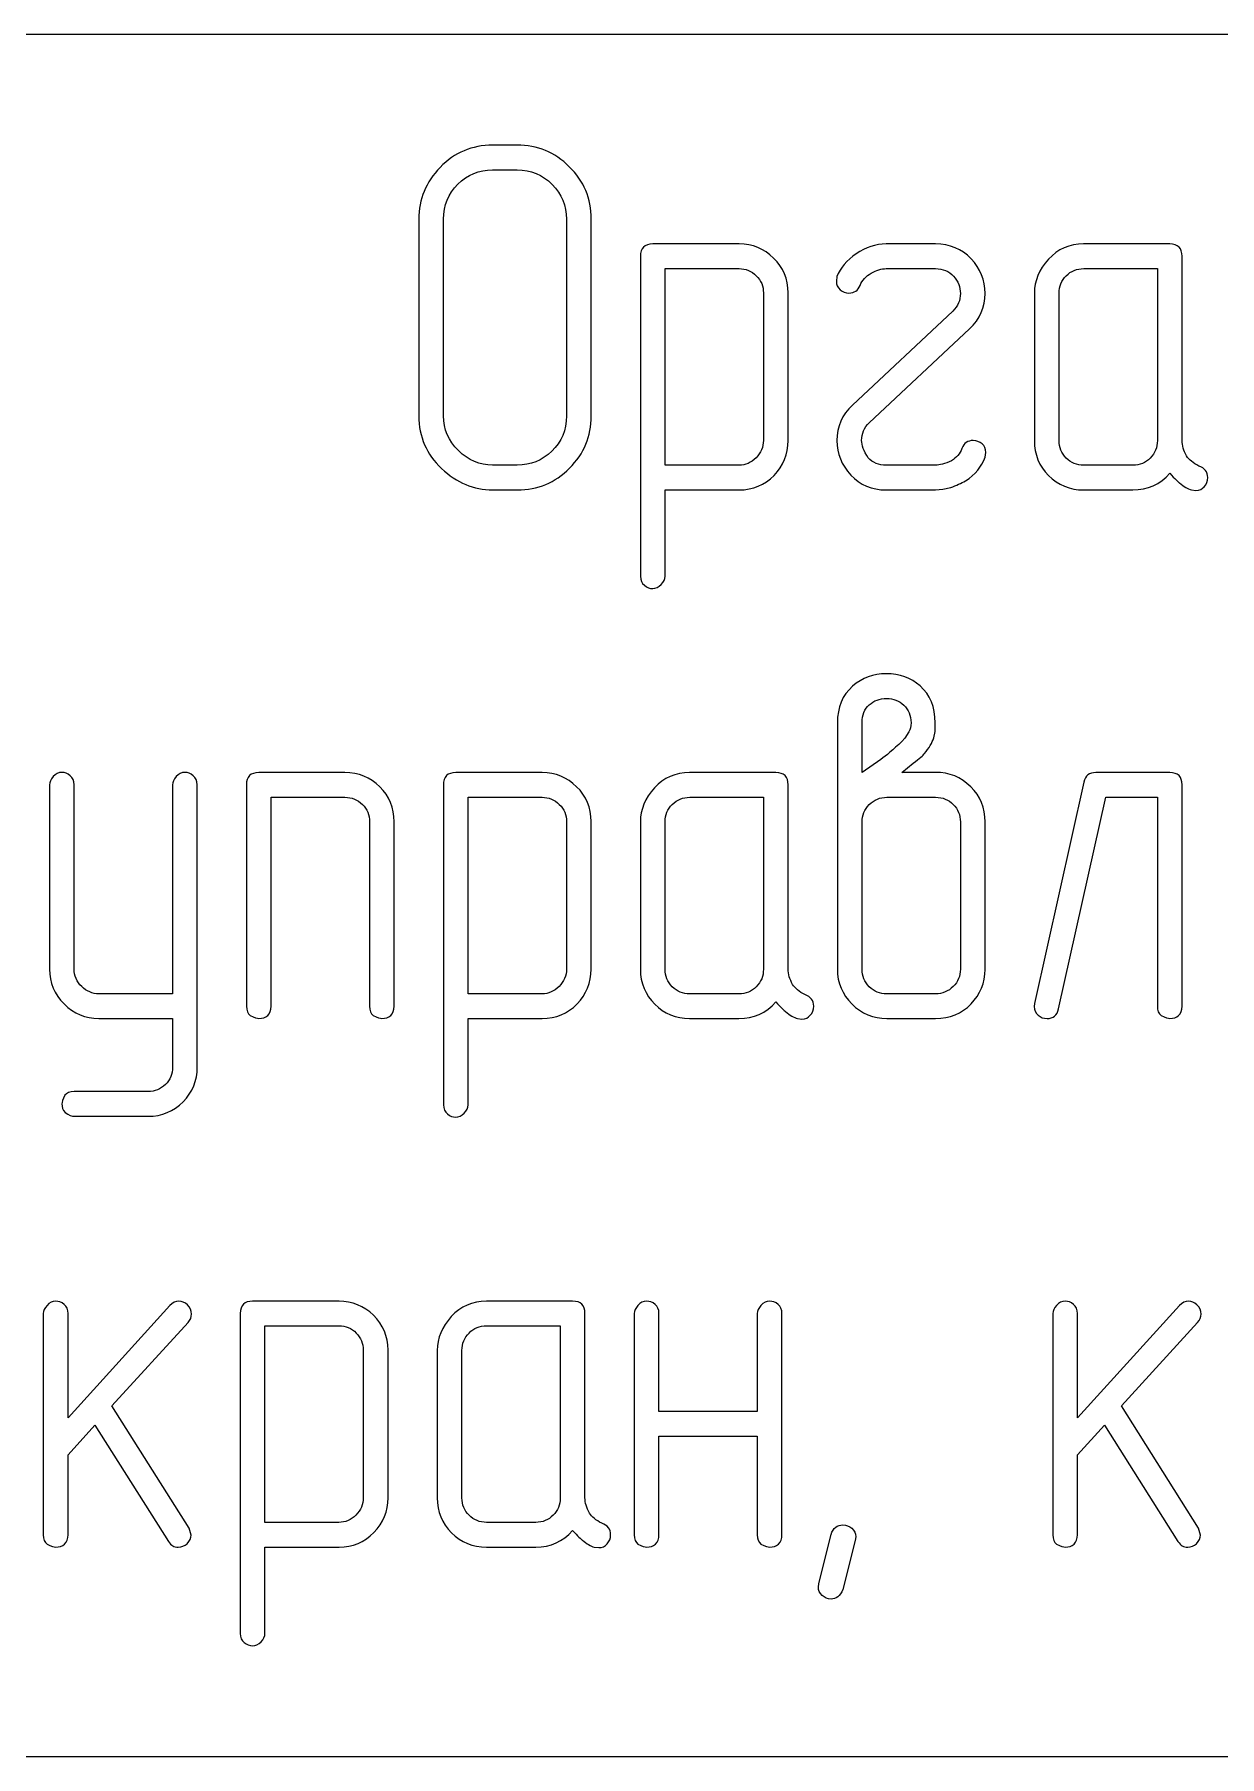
# Model space of a CAD drawing. Header units: millimetres. Extents: x -200 to 200, y -144 to 143.
# Drawn here: x 33.29 to 53.19, y -1.19 to 27.74 of the extents above; entities that cross this region are included whole.
import ezdxf

# ---------------------------------------------------------------- set-up
doc = ezdxf.new("R2010")
doc.units = ezdxf.units.MM
doc.header["$MEASUREMENT"] = 0
doc.layers.add('BLACK', color=7, linetype='Continuous')

msp = doc.modelspace()

# ---------------------------------------------------------------- linework, layer by layer
at = {"layer": 'BLACK', "color": 250, "lineweight": 20}
msp.add_lwpolyline([(27.1394, -1.1895), (72.3264, -1.1895), (72.3264, 27.7405), (27.1394, 27.7405), (27.1394, -1.1895)], close=True, dxfattribs=at)
at = {"layer": 'BLACK', "color": 250}
for points, knots in [([(42.6437, 21.3296), (42.6437, 20.9909), (42.5223, 20.6988), (42.2796, 20.4547), (42.0383, 20.2106), (41.7448, 20.0892), (41.4005, 20.0892), (41.4005, 20.0892), (40.987, 20.0892), (40.987, 20.0892), (40.6709, 20.0892), (40.3845, 20.2091), (40.1305, 20.449), (39.8751, 20.6889), (39.7481, 20.9824), (39.7481, 21.3296), (39.7481, 21.3296), (39.7481, 24.6401), (39.7481, 24.6401), (39.7481, 24.9703), (39.868, 25.2595), (40.1079, 25.5079), (40.3464, 25.7562), (40.6399, 25.8804), (40.987, 25.8804), (40.987, 25.8804), (41.4005, 25.8804), (41.4005, 25.8804), (41.7392, 25.8804), (42.0313, 25.7605), (42.2754, 25.5192), (42.5209, 25.2779), (42.6437, 24.9844), (42.6437, 24.6401), (42.6437, 24.6401), (42.6437, 21.3296), (42.6437, 21.3296)], [0, 0, 0, 0, 0.0833333, 0.0833333, 0.0833333, 0.1666667, 0.1666667, 0.1666667, 0.25, 0.25, 0.25, 0.3333333, 0.3333333, 0.3333333, 0.4166667, 0.4166667, 0.4166667, 0.5, 0.5, 0.5, 0.5833333, 0.5833333, 0.5833333, 0.6666667, 0.6666667, 0.6666667, 0.75, 0.75, 0.75, 0.8333333, 0.8333333, 0.8333333, 0.9166667, 0.9166667, 0.9166667, 1, 1, 1, 1]), ([(42.2288, 21.331), (42.2288, 21.331), (42.2288, 24.6386), (42.2288, 24.6386), (42.2288, 24.8644), (42.1484, 25.0592), (41.9861, 25.2214), (41.8238, 25.3837), (41.6277, 25.4656), (41.4005, 25.4656), (41.4005, 25.4656), (40.987, 25.4656), (40.987, 25.4656), (40.7598, 25.4656), (40.5651, 25.3851), (40.4042, 25.2243), (40.2434, 25.062), (40.1629, 24.8672), (40.1629, 24.6386), (40.1629, 24.6386), (40.1629, 21.331), (40.1629, 21.331), (40.1629, 21.108), (40.2462, 20.9147), (40.4127, 20.7496), (40.5792, 20.5859), (40.7711, 20.5041), (40.987, 20.5041), (40.987, 20.5041), (41.4005, 20.5041), (41.4005, 20.5041), (41.622, 20.5041), (41.8168, 20.5831), (41.9819, 20.7397), (42.147, 20.8964), (42.2288, 21.0939), (42.2288, 21.331)], [0, 0, 0, 0, 0.0833333, 0.0833333, 0.0833333, 0.1666667, 0.1666667, 0.1666667, 0.25, 0.25, 0.25, 0.3333333, 0.3333333, 0.3333333, 0.4166667, 0.4166667, 0.4166667, 0.5, 0.5, 0.5, 0.5833333, 0.5833333, 0.5833333, 0.6666667, 0.6666667, 0.6666667, 0.75, 0.75, 0.75, 0.8333333, 0.8333333, 0.8333333, 0.9166667, 0.9166667, 0.9166667, 1, 1, 1, 1]), ([(43.884, 20.0892), (43.884, 20.0892), (43.884, 18.64), (43.884, 18.64), (43.884, 18.5892), (43.8615, 18.5426), (43.8177, 18.4989), (43.774, 18.4537), (43.726, 18.4325), (43.6766, 18.4311), (43.6272, 18.4325), (43.5792, 18.4495), (43.5355, 18.4862), (43.4917, 18.5214), (43.4692, 18.5722), (43.4692, 18.6386), (43.4692, 18.6386), (43.4692, 24.0135), (43.4692, 24.0135), (43.4692, 24.1518), (43.5383, 24.2209), (43.6766, 24.2209), (43.6766, 24.2209), (45.1272, 24.2209), (45.1272, 24.2209), (45.3502, 24.2209), (45.5435, 24.1419), (45.7058, 23.9839), (45.8681, 23.8258), (45.9499, 23.6311), (45.9499, 23.3997), (45.9499, 23.3997), (45.9499, 20.9189), (45.9499, 20.9189), (45.9499, 20.6903), (45.8709, 20.4956), (45.7128, 20.3333), (45.5534, 20.171), (45.3587, 20.0892), (45.1272, 20.0892), (45.1272, 20.0892), (43.884, 20.0892), (43.884, 20.0892)], [0, 0, 0, 0, 0.0714286, 0.0714286, 0.0714286, 0.1428571, 0.1428571, 0.1428571, 0.2142857, 0.2142857, 0.2142857, 0.2857143, 0.2857143, 0.2857143, 0.3571429, 0.3571429, 0.3571429, 0.4285714, 0.4285714, 0.4285714, 0.5, 0.5, 0.5, 0.5714286, 0.5714286, 0.5714286, 0.6428571, 0.6428571, 0.6428571, 0.7142857, 0.7142857, 0.7142857, 0.7857143, 0.7857143, 0.7857143, 0.8571429, 0.8571429, 0.8571429, 0.9285714, 0.9285714, 0.9285714, 1, 1, 1, 1]), ([(49.2576, 20.6409), (49.1998, 20.4773), (49.0911, 20.3446), (48.9302, 20.243), (48.8554, 20.2007), (48.7736, 20.164), (48.6819, 20.1301), (48.6819, 20.1301), (48.545, 20.1019), (48.545, 20.1019), (48.545, 20.1019), (48.4251, 20.0892), (48.4251, 20.0892), (48.4251, 20.0892), (47.5967, 20.0892), (47.5967, 20.0892), (47.3568, 20.0892), (47.1579, 20.1725), (47.0026, 20.339), (46.846, 20.5055), (46.7684, 20.6988), (46.7684, 20.9189), (46.7684, 21.1504), (46.8559, 21.3493), (47.0295, 21.5144), (47.0295, 21.5144), (48.7143, 23.0921), (48.7143, 23.0921), (48.8004, 23.1767), (48.8427, 23.2755), (48.8427, 23.3884), (48.8427, 23.4956), (48.8046, 23.593), (48.727, 23.6777), (48.6494, 23.7637), (48.5492, 23.8061), (48.4251, 23.8061), (48.4251, 23.8061), (47.5981, 23.8061), (47.5981, 23.8061), (47.5163, 23.8061), (47.4316, 23.7807), (47.3441, 23.7299), (47.2581, 23.6791), (47.1946, 23.6113), (47.1565, 23.5239), (47.124, 23.4392), (47.0619, 23.3969), (46.9702, 23.3969), (46.9152, 23.3969), (46.8672, 23.4152), (46.8234, 23.4519), (46.7811, 23.4886), (46.7599, 23.5366), (46.7599, 23.5944), (46.7599, 23.5944), (46.7684, 23.6734), (46.7684, 23.6734), (46.8263, 23.8188), (46.9349, 23.9458), (47.093, 24.0558), (47.2524, 24.1659), (47.4203, 24.2209), (47.5967, 24.2209), (47.5967, 24.2209), (48.4251, 24.2209), (48.4251, 24.2209), (48.6649, 24.2209), (48.8639, 24.1377), (49.022, 23.9712), (49.1786, 23.8047), (49.2576, 23.6113), (49.2576, 23.3912), (49.2576, 23.1598), (49.1701, 22.9608), (48.9966, 22.7957), (48.9966, 22.7957), (47.3117, 21.2181), (47.3117, 21.2181), (47.2256, 21.1334), (47.1833, 21.0346), (47.1833, 20.9218), (47.1833, 20.8385), (47.22, 20.7411), (47.2947, 20.6282), (47.3695, 20.545), (47.4697, 20.5041), (47.5967, 20.5041), (47.5967, 20.5041), (48.4251, 20.5041), (48.4251, 20.5041), (48.4886, 20.5041), (48.5789, 20.5295), (48.6946, 20.5789), (48.7764, 20.6282), (48.8343, 20.6974), (48.8681, 20.7863), (48.9006, 20.8752), (48.9641, 20.9189), (49.0586, 20.9189), (49.1137, 20.9189), (49.1631, 20.9006), (49.2054, 20.8625), (49.2477, 20.8258), (49.2689, 20.7778), (49.2689, 20.72), (49.2689, 20.72), (49.2576, 20.6409), (49.2576, 20.6409)], [0, 0, 0, 0, 0.0277778, 0.0277778, 0.0277778, 0.0555556, 0.0555556, 0.0555556, 0.0833333, 0.0833333, 0.0833333, 0.1111111, 0.1111111, 0.1111111, 0.1388889, 0.1388889, 0.1388889, 0.1666667, 0.1666667, 0.1666667, 0.1944444, 0.1944444, 0.1944444, 0.2222222, 0.2222222, 0.2222222, 0.25, 0.25, 0.25, 0.2777778, 0.2777778, 0.2777778, 0.3055556, 0.3055556, 0.3055556, 0.3333333, 0.3333333, 0.3333333, 0.3611111, 0.3611111, 0.3611111, 0.3888889, 0.3888889, 0.3888889, 0.4166667, 0.4166667, 0.4166667, 0.4444444, 0.4444444, 0.4444444, 0.4722222, 0.4722222, 0.4722222, 0.5, 0.5, 0.5, 0.5277778, 0.5277778, 0.5277778, 0.5555556, 0.5555556, 0.5555556, 0.5833333, 0.5833333, 0.5833333, 0.6111111, 0.6111111, 0.6111111, 0.6388889, 0.6388889, 0.6388889, 0.6666667, 0.6666667, 0.6666667, 0.6944444, 0.6944444, 0.6944444, 0.7222222, 0.7222222, 0.7222222, 0.75, 0.75, 0.75, 0.7777778, 0.7777778, 0.7777778, 0.8055556, 0.8055556, 0.8055556, 0.8333333, 0.8333333, 0.8333333, 0.8611111, 0.8611111, 0.8611111, 0.8888889, 0.8888889, 0.8888889, 0.9166667, 0.9166667, 0.9166667, 0.9444444, 0.9444444, 0.9444444, 0.9722222, 0.9722222, 0.9722222, 1, 1, 1, 1]), ([(52.8461, 20.49), (52.9449, 20.4561), (52.9957, 20.3912), (52.9957, 20.2952), (52.9957, 20.2345), (52.9759, 20.1837), (52.9364, 20.1428), (52.904, 20.1019), (52.8574, 20.0807), (52.7967, 20.0807), (52.7967, 20.0807), (52.7219, 20.0892), (52.7219, 20.0892), (52.6613, 20.1061), (52.5949, 20.1442), (52.523, 20.2063), (52.499, 20.2204), (52.444, 20.2741), (52.3579, 20.3686), (52.1956, 20.1823), (51.9882, 20.0892), (51.7384, 20.0892), (51.7384, 20.0892), (50.9115, 20.0892), (50.9115, 20.0892), (50.6801, 20.0892), (50.4839, 20.1696), (50.3245, 20.3291), (50.165, 20.4885), (50.0846, 20.6847), (50.0846, 20.9161), (50.0846, 20.9161), (50.0846, 23.394), (50.0846, 23.394), (50.0846, 23.6015), (50.1636, 23.7906), (50.3202, 23.9627), (50.4769, 24.1349), (50.6744, 24.2209), (50.9115, 24.2209), (50.9115, 24.2209), (52.3579, 24.2209), (52.3579, 24.2209), (52.4962, 24.2209), (52.5653, 24.1518), (52.5653, 24.0149), (52.5653, 24.0149), (52.5653, 20.9189), (52.5653, 20.9189), (52.5653, 20.8357), (52.5907, 20.7496), (52.6401, 20.6593), (52.681, 20.5958), (52.7502, 20.5393), (52.8461, 20.49)], [0, 0, 0, 0, 0.0555556, 0.0555556, 0.0555556, 0.1111111, 0.1111111, 0.1111111, 0.1666667, 0.1666667, 0.1666667, 0.2222222, 0.2222222, 0.2222222, 0.2777778, 0.2777778, 0.2777778, 0.3333333, 0.3333333, 0.3333333, 0.3888889, 0.3888889, 0.3888889, 0.4444444, 0.4444444, 0.4444444, 0.5, 0.5, 0.5, 0.5555556, 0.5555556, 0.5555556, 0.6111111, 0.6111111, 0.6111111, 0.6666667, 0.6666667, 0.6666667, 0.7222222, 0.7222222, 0.7222222, 0.7777778, 0.7777778, 0.7777778, 0.8333333, 0.8333333, 0.8333333, 0.8888889, 0.8888889, 0.8888889, 0.9444444, 0.9444444, 0.9444444, 1, 1, 1, 1]), ([(43.884, 20.5041), (43.884, 20.5041), (45.1258, 20.5041), (45.1258, 20.5041), (45.2331, 20.5041), (45.329, 20.545), (45.4109, 20.6282), (45.4941, 20.7101), (45.535, 20.8075), (45.535, 20.9203), (45.535, 20.9203), (45.535, 23.3983), (45.535, 23.3983), (45.535, 23.5112), (45.4955, 23.6071), (45.4151, 23.6861), (45.3361, 23.7666), (45.2387, 23.8061), (45.1258, 23.8061), (45.1258, 23.8061), (43.884, 23.8061), (43.884, 23.8061), (43.884, 23.8061), (43.884, 20.5041), (43.884, 20.5041)], [0, 0, 0, 0, 0.125, 0.125, 0.125, 0.25, 0.25, 0.25, 0.375, 0.375, 0.375, 0.5, 0.5, 0.5, 0.625, 0.625, 0.625, 0.75, 0.75, 0.75, 0.875, 0.875, 0.875, 1, 1, 1, 1]), ([(52.1504, 20.9175), (52.1504, 20.9175), (52.1504, 23.8061), (52.1504, 23.8061), (52.1504, 23.8061), (50.9129, 23.8061), (50.9129, 23.8061), (50.7972, 23.8061), (50.6984, 23.7666), (50.6194, 23.6861), (50.5389, 23.6071), (50.4994, 23.5083), (50.4994, 23.394), (50.4994, 23.394), (50.4994, 20.9175), (50.4994, 20.9175), (50.4994, 20.8018), (50.5389, 20.703), (50.6194, 20.624), (50.6984, 20.5436), (50.7972, 20.5041), (50.9129, 20.5041), (50.9129, 20.5041), (51.7384, 20.5041), (51.7384, 20.5041), (51.8527, 20.5041), (51.9515, 20.5436), (52.0305, 20.624), (52.1109, 20.703), (52.1504, 20.8018), (52.1504, 20.9175)], [0, 0, 0, 0, 0.1, 0.1, 0.1, 0.2, 0.2, 0.2, 0.3, 0.3, 0.3, 0.4, 0.4, 0.4, 0.5, 0.5, 0.5, 0.6, 0.6, 0.6, 0.7, 0.7, 0.7, 0.8, 0.8, 0.8, 0.9, 0.9, 0.9, 1, 1, 1, 1]), ([(47.8606, 15.3436), (47.8606, 15.3436), (48.4251, 15.3436), (48.4251, 15.3436), (48.6565, 15.3436), (48.854, 15.2631), (49.0149, 15.1037), (49.1772, 14.9442), (49.2576, 14.7467), (49.2576, 14.511), (49.2576, 14.511), (49.2576, 12.0345), (49.2576, 12.0345), (49.2576, 11.8087), (49.1786, 11.6154), (49.0205, 11.4531), (48.8611, 11.2908), (48.6635, 11.209), (48.4265, 11.209), (48.4265, 11.209), (47.608, 11.209), (47.608, 11.209), (47.3794, 11.209), (47.1833, 11.2908), (47.021, 11.4531), (46.8587, 11.6154), (46.7769, 11.8087), (46.7769, 12.0345), (46.7769, 12.0345), (46.7769, 14.511), (46.7769, 14.511), (46.7769, 14.511), (46.7769, 16.1775), (46.7769, 16.1775), (46.7769, 16.4358), (46.8615, 16.6404), (47.0323, 16.7928), (47.1917, 16.9311), (47.3808, 17.0002), (47.601, 17.0002), (47.8225, 17.0002), (48.0102, 16.9325), (48.164, 16.797), (48.3347, 16.6474), (48.4194, 16.4414), (48.4194, 16.1775), (48.4194, 16.1775), (48.4194, 16.028), (48.4194, 16.028), (48.4194, 16.028), (48.394, 15.925), (48.394, 15.925), (48.37, 15.8389), (48.3178, 15.75), (48.2374, 15.6583), (48.2204, 15.6343), (48.1584, 15.5792), (48.0511, 15.4974), (48.0511, 15.4974), (47.8606, 15.3436), (47.8606, 15.3436)], [0, 0, 0, 0, 0.05, 0.05, 0.05, 0.1, 0.1, 0.1, 0.15, 0.15, 0.15, 0.2, 0.2, 0.2, 0.25, 0.25, 0.25, 0.3, 0.3, 0.3, 0.35, 0.35, 0.35, 0.4, 0.4, 0.4, 0.45, 0.45, 0.45, 0.5, 0.5, 0.5, 0.55, 0.55, 0.55, 0.6, 0.6, 0.6, 0.65, 0.65, 0.65, 0.7, 0.7, 0.7, 0.75, 0.75, 0.75, 0.8, 0.8, 0.8, 0.85, 0.85, 0.85, 0.9, 0.9, 0.9, 0.95, 0.95, 0.95, 1, 1, 1, 1]), ([(47.1917, 15.3407), (47.1917, 15.3407), (47.5078, 15.5609), (47.5078, 15.5609), (47.5925, 15.6216), (47.711, 15.7218), (47.8606, 15.8629), (47.8606, 15.8629), (47.91, 15.9179), (47.91, 15.9179), (47.91, 15.9179), (47.9763, 16.0251), (47.9763, 16.0251), (48.0003, 16.0675), (48.013, 16.1169), (48.013, 16.1747), (48.013, 16.2989), (47.9721, 16.3991), (47.8917, 16.4739), (47.8112, 16.5487), (47.7153, 16.5854), (47.6024, 16.5854), (47.4881, 16.5854), (47.3907, 16.5501), (47.3103, 16.4781), (47.2312, 16.4118), (47.1917, 16.3102), (47.1917, 16.1747), (47.1917, 16.1747), (47.1917, 15.3407), (47.1917, 15.3407)], [0, 0, 0, 0, 0.1, 0.1, 0.1, 0.2, 0.2, 0.2, 0.3, 0.3, 0.3, 0.4, 0.4, 0.4, 0.5, 0.5, 0.5, 0.6, 0.6, 0.6, 0.7, 0.7, 0.7, 0.8, 0.8, 0.8, 0.9, 0.9, 0.9, 1, 1, 1, 1]), ([(35.6119, 11.209), (35.6119, 11.209), (34.3772, 11.209), (34.3772, 11.209), (34.1486, 11.209), (33.9525, 11.2908), (33.7902, 11.4531), (33.6279, 11.6154), (33.5461, 11.8101), (33.5461, 12.0387), (33.5461, 12.0387), (33.5461, 15.1361), (33.5461, 15.1361), (33.5461, 15.1799), (33.5672, 15.2264), (33.6082, 15.273), (33.6505, 15.3196), (33.6985, 15.3436), (33.7535, 15.3436), (33.8029, 15.3436), (33.8509, 15.3252), (33.8946, 15.2885), (33.9384, 15.2533), (33.9609, 15.2025), (33.9609, 15.1361), (33.9609, 15.1361), (33.9609, 12.0401), (33.9609, 12.0401), (33.9609, 11.9258), (34.0033, 11.8271), (34.0865, 11.7452), (34.1712, 11.6648), (34.2671, 11.6239), (34.3772, 11.6239), (34.3772, 11.6239), (35.6119, 11.6239), (35.6119, 11.6239), (35.6119, 11.6239), (35.6119, 15.1361), (35.6119, 15.1361), (35.6119, 15.1799), (35.6331, 15.2264), (35.674, 15.273), (35.7164, 15.3196), (35.7643, 15.3436), (35.8194, 15.3436), (35.8688, 15.3436), (35.9167, 15.3252), (35.9605, 15.2885), (36.0042, 15.2533), (36.0268, 15.2025), (36.0268, 15.1361), (36.0268, 15.1361), (36.0268, 10.392), (36.0268, 10.392), (36.0268, 10.1662), (35.9478, 9.9729), (35.7897, 9.8106), (35.6303, 9.6483), (35.4356, 9.5665), (35.2041, 9.5665), (35.2041, 9.5665), (33.9595, 9.5665), (33.9595, 9.5665), (33.9242, 9.5665), (33.872, 9.5876), (33.8071, 9.6285), (33.7704, 9.6723), (33.7535, 9.7217), (33.7535, 9.7739), (33.7535, 9.7993), (33.769, 9.8473), (33.8029, 9.9192), (33.8353, 9.9602), (33.8876, 9.9813), (33.9595, 9.9813), (33.9595, 9.9813), (35.2027, 9.9813), (35.2027, 9.9813), (35.3156, 9.9813), (35.413, 10.0208), (35.492, 10.0999), (35.5724, 10.1803), (35.6119, 10.2777), (35.6119, 10.392), (35.6119, 10.392), (35.6119, 11.209), (35.6119, 11.209)], [0, 0, 0, 0, 0.0344828, 0.0344828, 0.0344828, 0.0689655, 0.0689655, 0.0689655, 0.1034483, 0.1034483, 0.1034483, 0.137931, 0.137931, 0.137931, 0.1724138, 0.1724138, 0.1724138, 0.2068966, 0.2068966, 0.2068966, 0.2413793, 0.2413793, 0.2413793, 0.2758621, 0.2758621, 0.2758621, 0.3103448, 0.3103448, 0.3103448, 0.3448276, 0.3448276, 0.3448276, 0.3793103, 0.3793103, 0.3793103, 0.4137931, 0.4137931, 0.4137931, 0.4482759, 0.4482759, 0.4482759, 0.4827586, 0.4827586, 0.4827586, 0.5172414, 0.5172414, 0.5172414, 0.5517241, 0.5517241, 0.5517241, 0.5862069, 0.5862069, 0.5862069, 0.6206897, 0.6206897, 0.6206897, 0.6551724, 0.6551724, 0.6551724, 0.6896552, 0.6896552, 0.6896552, 0.7241379, 0.7241379, 0.7241379, 0.7586207, 0.7586207, 0.7586207, 0.7931034, 0.7931034, 0.7931034, 0.8275862, 0.8275862, 0.8275862, 0.862069, 0.862069, 0.862069, 0.8965517, 0.8965517, 0.8965517, 0.9310345, 0.9310345, 0.9310345, 0.9655172, 0.9655172, 0.9655172, 1, 1, 1, 1]), ([(39.3345, 11.415), (39.3345, 11.3501), (39.3148, 11.2965), (39.2767, 11.2584), (39.2371, 11.2259), (39.1878, 11.209), (39.1271, 11.209), (39.1017, 11.209), (39.0537, 11.2259), (38.9817, 11.2584), (38.9408, 11.2923), (38.9196, 11.3445), (38.9196, 11.415), (38.9196, 11.415), (38.9196, 14.5124), (38.9196, 14.5124), (38.9196, 14.6281), (38.8801, 14.7269), (38.7997, 14.8059), (38.7207, 14.8864), (38.6219, 14.9259), (38.5076, 14.9259), (38.5076, 14.9259), (37.2686, 14.9259), (37.2686, 14.9259), (37.2686, 14.9259), (37.2686, 11.415), (37.2686, 11.415), (37.2686, 11.3501), (37.2489, 11.2965), (37.2108, 11.2584), (37.1713, 11.2259), (37.1219, 11.209), (37.0612, 11.209), (37.0358, 11.209), (36.9878, 11.2259), (36.9159, 11.2584), (36.8749, 11.2923), (36.8538, 11.3445), (36.8538, 11.415), (36.8538, 11.415), (36.8538, 15.1347), (36.8538, 15.1347), (36.8538, 15.2716), (36.9229, 15.3407), (37.0612, 15.3407), (37.0612, 15.3407), (38.5076, 15.3407), (38.5076, 15.3407), (38.7362, 15.3407), (38.9309, 15.2617), (39.0932, 15.1037), (39.2541, 14.9442), (39.3345, 14.7481), (39.3345, 14.5138), (39.3345, 14.5138), (39.3345, 11.415), (39.3345, 11.415)], [0, 0, 0, 0, 0.0526316, 0.0526316, 0.0526316, 0.1052632, 0.1052632, 0.1052632, 0.1578947, 0.1578947, 0.1578947, 0.2105263, 0.2105263, 0.2105263, 0.2631579, 0.2631579, 0.2631579, 0.3157895, 0.3157895, 0.3157895, 0.3684211, 0.3684211, 0.3684211, 0.4210526, 0.4210526, 0.4210526, 0.4736842, 0.4736842, 0.4736842, 0.5263158, 0.5263158, 0.5263158, 0.5789474, 0.5789474, 0.5789474, 0.6315789, 0.6315789, 0.6315789, 0.6842105, 0.6842105, 0.6842105, 0.7368421, 0.7368421, 0.7368421, 0.7894737, 0.7894737, 0.7894737, 0.8421053, 0.8421053, 0.8421053, 0.8947368, 0.8947368, 0.8947368, 0.9473684, 0.9473684, 0.9473684, 1, 1, 1, 1]), ([(40.5763, 11.209), (40.5763, 11.209), (40.5763, 9.7598), (40.5763, 9.7598), (40.5763, 9.709), (40.5538, 9.6624), (40.51, 9.6187), (40.4663, 9.5735), (40.4183, 9.5523), (40.3689, 9.5509), (40.3195, 9.5523), (40.2715, 9.5693), (40.2278, 9.606), (40.184, 9.6412), (40.1615, 9.692), (40.1615, 9.7584), (40.1615, 9.7584), (40.1615, 15.1333), (40.1615, 15.1333), (40.1615, 15.2716), (40.2306, 15.3407), (40.3689, 15.3407), (40.3689, 15.3407), (41.8195, 15.3407), (41.8195, 15.3407), (42.0425, 15.3407), (42.2358, 15.2617), (42.3981, 15.1037), (42.5604, 14.9456), (42.6422, 14.7509), (42.6422, 14.5195), (42.6422, 14.5195), (42.6422, 12.0387), (42.6422, 12.0387), (42.6422, 11.8101), (42.5632, 11.6154), (42.4051, 11.4531), (42.2457, 11.2908), (42.051, 11.209), (41.8195, 11.209), (41.8195, 11.209), (40.5763, 11.209), (40.5763, 11.209)], [0, 0, 0, 0, 0.0714286, 0.0714286, 0.0714286, 0.1428571, 0.1428571, 0.1428571, 0.2142857, 0.2142857, 0.2142857, 0.2857143, 0.2857143, 0.2857143, 0.3571429, 0.3571429, 0.3571429, 0.4285714, 0.4285714, 0.4285714, 0.5, 0.5, 0.5, 0.5714286, 0.5714286, 0.5714286, 0.6428571, 0.6428571, 0.6428571, 0.7142857, 0.7142857, 0.7142857, 0.7857143, 0.7857143, 0.7857143, 0.8571429, 0.8571429, 0.8571429, 0.9285714, 0.9285714, 0.9285714, 1, 1, 1, 1]), ([(46.2307, 11.6098), (46.3295, 11.5759), (46.3803, 11.511), (46.3803, 11.415), (46.3803, 11.3543), (46.3605, 11.3035), (46.321, 11.2626), (46.2886, 11.2217), (46.242, 11.2005), (46.1813, 11.2005), (46.1813, 11.2005), (46.1065, 11.209), (46.1065, 11.209), (46.0459, 11.2259), (45.9795, 11.264), (45.9076, 11.3261), (45.8836, 11.3402), (45.8286, 11.3939), (45.7425, 11.4884), (45.5802, 11.3021), (45.3728, 11.209), (45.123, 11.209), (45.123, 11.209), (44.2961, 11.209), (44.2961, 11.209), (44.0647, 11.209), (43.8685, 11.2894), (43.7091, 11.4489), (43.5496, 11.6083), (43.4692, 11.8045), (43.4692, 12.0359), (43.4692, 12.0359), (43.4692, 14.5138), (43.4692, 14.5138), (43.4692, 14.7213), (43.5482, 14.9104), (43.7048, 15.0825), (43.8615, 15.2547), (44.059, 15.3407), (44.2961, 15.3407), (44.2961, 15.3407), (45.7425, 15.3407), (45.7425, 15.3407), (45.8808, 15.3407), (45.9499, 15.2716), (45.9499, 15.1347), (45.9499, 15.1347), (45.9499, 12.0387), (45.9499, 12.0387), (45.9499, 11.9555), (45.9753, 11.8694), (46.0247, 11.7791), (46.0656, 11.7156), (46.1348, 11.6591), (46.2307, 11.6098)], [0, 0, 0, 0, 0.0555556, 0.0555556, 0.0555556, 0.1111111, 0.1111111, 0.1111111, 0.1666667, 0.1666667, 0.1666667, 0.2222222, 0.2222222, 0.2222222, 0.2777778, 0.2777778, 0.2777778, 0.3333333, 0.3333333, 0.3333333, 0.3888889, 0.3888889, 0.3888889, 0.4444444, 0.4444444, 0.4444444, 0.5, 0.5, 0.5, 0.5555556, 0.5555556, 0.5555556, 0.6111111, 0.6111111, 0.6111111, 0.6666667, 0.6666667, 0.6666667, 0.7222222, 0.7222222, 0.7222222, 0.7777778, 0.7777778, 0.7777778, 0.8333333, 0.8333333, 0.8333333, 0.8888889, 0.8888889, 0.8888889, 0.9444444, 0.9444444, 0.9444444, 1, 1, 1, 1]), ([(52.5653, 11.415), (52.5653, 11.3501), (52.5456, 11.2965), (52.5075, 11.2584), (52.4679, 11.2259), (52.4186, 11.209), (52.3579, 11.209), (52.3325, 11.209), (52.2845, 11.2259), (52.2125, 11.2584), (52.1716, 11.2923), (52.1504, 11.3445), (52.1504, 11.415), (52.1504, 11.415), (52.1504, 14.9259), (52.1504, 14.9259), (52.1504, 14.9259), (51.2826, 14.9259), (51.2826, 14.9259), (51.2826, 14.9259), (50.4924, 11.3699), (50.4924, 11.3699), (50.467, 11.2626), (50.4035, 11.209), (50.2976, 11.209), (50.2398, 11.209), (50.1904, 11.2273), (50.1467, 11.2654), (50.1043, 11.3021), (50.0832, 11.3515), (50.0832, 11.4108), (50.0832, 11.4108), (50.0874, 11.4616), (50.0874, 11.4616), (50.0874, 11.4616), (50.9143, 15.1799), (50.9143, 15.1799), (50.9397, 15.2871), (51.0074, 15.3407), (51.1175, 15.3407), (51.1175, 15.3407), (52.3579, 15.3407), (52.3579, 15.3407), (52.4962, 15.3407), (52.5653, 15.2716), (52.5653, 15.1347), (52.5653, 15.1347), (52.5653, 11.415), (52.5653, 11.415)], [0, 0, 0, 0, 0.0625, 0.0625, 0.0625, 0.125, 0.125, 0.125, 0.1875, 0.1875, 0.1875, 0.25, 0.25, 0.25, 0.3125, 0.3125, 0.3125, 0.375, 0.375, 0.375, 0.4375, 0.4375, 0.4375, 0.5, 0.5, 0.5, 0.5625, 0.5625, 0.5625, 0.625, 0.625, 0.625, 0.6875, 0.6875, 0.6875, 0.75, 0.75, 0.75, 0.8125, 0.8125, 0.8125, 0.875, 0.875, 0.875, 0.9375, 0.9375, 0.9375, 1, 1, 1, 1]), ([(40.5763, 11.6239), (40.5763, 11.6239), (41.8181, 11.6239), (41.8181, 11.6239), (41.9254, 11.6239), (42.0213, 11.6648), (42.1032, 11.748), (42.1864, 11.8299), (42.2273, 11.9273), (42.2273, 12.0401), (42.2273, 12.0401), (42.2273, 14.5181), (42.2273, 14.5181), (42.2273, 14.631), (42.1878, 14.7269), (42.1074, 14.8059), (42.0284, 14.8864), (41.931, 14.9259), (41.8181, 14.9259), (41.8181, 14.9259), (40.5763, 14.9259), (40.5763, 14.9259), (40.5763, 14.9259), (40.5763, 11.6239), (40.5763, 11.6239)], [0, 0, 0, 0, 0.125, 0.125, 0.125, 0.25, 0.25, 0.25, 0.375, 0.375, 0.375, 0.5, 0.5, 0.5, 0.625, 0.625, 0.625, 0.75, 0.75, 0.75, 0.875, 0.875, 0.875, 1, 1, 1, 1]), ([(45.535, 12.0373), (45.535, 12.0373), (45.535, 14.9259), (45.535, 14.9259), (45.535, 14.9259), (44.2975, 14.9259), (44.2975, 14.9259), (44.1818, 14.9259), (44.083, 14.8864), (44.004, 14.8059), (43.9235, 14.7269), (43.884, 14.6281), (43.884, 14.5138), (43.884, 14.5138), (43.884, 12.0373), (43.884, 12.0373), (43.884, 11.9216), (43.9235, 11.8228), (44.004, 11.7438), (44.083, 11.6634), (44.1818, 11.6239), (44.2975, 11.6239), (44.2975, 11.6239), (45.123, 11.6239), (45.123, 11.6239), (45.2373, 11.6239), (45.3361, 11.6634), (45.4151, 11.7438), (45.4955, 11.8228), (45.535, 11.9216), (45.535, 12.0373)], [0, 0, 0, 0, 0.1, 0.1, 0.1, 0.2, 0.2, 0.2, 0.3, 0.3, 0.3, 0.4, 0.4, 0.4, 0.5, 0.5, 0.5, 0.6, 0.6, 0.6, 0.7, 0.7, 0.7, 0.8, 0.8, 0.8, 0.9, 0.9, 0.9, 1, 1, 1, 1]), ([(48.8427, 12.0359), (48.8427, 12.0359), (48.8427, 14.511), (48.8427, 14.511), (48.8427, 14.6267), (48.8032, 14.7255), (48.7228, 14.8059), (48.6438, 14.8864), (48.5436, 14.9259), (48.4265, 14.9259), (48.4265, 14.9259), (47.608, 14.9259), (47.608, 14.9259), (47.4937, 14.9259), (47.3949, 14.885), (47.3131, 14.8031), (47.2327, 14.7213), (47.1917, 14.6239), (47.1917, 14.511), (47.1917, 14.511), (47.1917, 12.0359), (47.1917, 12.0359), (47.1917, 11.9202), (47.2312, 11.8228), (47.3117, 11.7438), (47.3907, 11.6634), (47.4909, 11.6239), (47.608, 11.6239), (47.608, 11.6239), (48.4265, 11.6239), (48.4265, 11.6239), (48.5408, 11.6239), (48.6395, 11.6648), (48.7214, 11.7452), (48.8018, 11.8271), (48.8427, 11.923), (48.8427, 12.0359)], [0, 0, 0, 0, 0.0833333, 0.0833333, 0.0833333, 0.1666667, 0.1666667, 0.1666667, 0.25, 0.25, 0.25, 0.3333333, 0.3333333, 0.3333333, 0.4166667, 0.4166667, 0.4166667, 0.5, 0.5, 0.5, 0.5833333, 0.5833333, 0.5833333, 0.6666667, 0.6666667, 0.6666667, 0.75, 0.75, 0.75, 0.8333333, 0.8333333, 0.8333333, 0.9166667, 0.9166667, 0.9166667, 1, 1, 1, 1]), ([(34.5938, 4.7009), (34.5938, 4.7009), (35.8892, 2.6477), (35.8892, 2.6477), (35.8892, 2.6477), (35.9231, 2.532), (35.9231, 2.532), (35.9231, 2.4826), (35.9005, 2.4332), (35.8568, 2.3867), (35.813, 2.3486), (35.7637, 2.3288), (35.7086, 2.3288), (35.6719, 2.3288), (35.6423, 2.3359), (35.6169, 2.35), (35.5929, 2.3627), (35.5675, 2.3881), (35.5435, 2.4233), (35.5435, 2.4233), (34.3088, 4.3792), (34.3088, 4.3792), (34.3088, 4.3792), (33.8572, 3.8796), (33.8572, 3.8796), (33.8572, 3.8796), (33.8572, 2.5362), (33.8572, 2.5362), (33.8572, 2.4699), (33.8375, 2.4177), (33.7994, 2.3782), (33.7599, 2.3457), (33.7105, 2.3288), (33.6498, 2.3288), (33.6244, 2.3288), (33.5764, 2.3457), (33.5045, 2.3782), (33.4635, 2.4121), (33.4424, 2.4643), (33.4424, 2.5348), (33.4424, 2.5348), (33.4424, 6.2545), (33.4424, 6.2545), (33.4424, 6.2983), (33.4635, 6.3434), (33.5045, 6.39), (33.5468, 6.4366), (33.5948, 6.4605), (33.6498, 6.4605), (33.6992, 6.4605), (33.7472, 6.4422), (33.7909, 6.4069), (33.8347, 6.3716), (33.8572, 6.3194), (33.8572, 6.2545), (33.8572, 6.2545), (33.8572, 4.4991), (33.8572, 4.4991), (33.8572, 4.4991), (35.5675, 6.3858), (35.5675, 6.3858), (35.6141, 6.4351), (35.6649, 6.4605), (35.7199, 6.4605), (35.7707, 6.4605), (35.8173, 6.4394), (35.8624, 6.397), (35.909, 6.3533), (35.9316, 6.3039), (35.9316, 6.2446), (35.9316, 6.1924), (35.9118, 6.1459), (35.8737, 6.1049), (35.8737, 6.1049), (34.5938, 4.7009), (34.5938, 4.7009)], [0, 0, 0, 0, 0.04, 0.04, 0.04, 0.08, 0.08, 0.08, 0.12, 0.12, 0.12, 0.16, 0.16, 0.16, 0.2, 0.2, 0.2, 0.24, 0.24, 0.24, 0.28, 0.28, 0.28, 0.32, 0.32, 0.32, 0.36, 0.36, 0.36, 0.4, 0.4, 0.4, 0.44, 0.44, 0.44, 0.48, 0.48, 0.48, 0.52, 0.52, 0.52, 0.56, 0.56, 0.56, 0.6, 0.6, 0.6, 0.64, 0.64, 0.64, 0.68, 0.68, 0.68, 0.72, 0.72, 0.72, 0.76, 0.76, 0.76, 0.8, 0.8, 0.8, 0.84, 0.84, 0.84, 0.88, 0.88, 0.88, 0.92, 0.92, 0.92, 0.96, 0.96, 0.96, 1, 1, 1, 1]), ([(37.1649, 2.3288), (37.1649, 2.3288), (37.1649, 0.8796), (37.1649, 0.8796), (37.1649, 0.8288), (37.1424, 0.7822), (37.0986, 0.7385), (37.0549, 0.6933), (37.0069, 0.6721), (36.9575, 0.6707), (36.9081, 0.6721), (36.8601, 0.6891), (36.8164, 0.7258), (36.7726, 0.761), (36.7501, 0.8118), (36.7501, 0.8782), (36.7501, 0.8782), (36.7501, 6.2531), (36.7501, 6.2531), (36.7501, 6.3914), (36.8192, 6.4605), (36.9575, 6.4605), (36.9575, 6.4605), (38.4081, 6.4605), (38.4081, 6.4605), (38.6311, 6.4605), (38.8244, 6.3815), (38.9867, 6.2235), (39.149, 6.0654), (39.2308, 5.8707), (39.2308, 5.6393), (39.2308, 5.6393), (39.2308, 3.1585), (39.2308, 3.1585), (39.2308, 2.9299), (39.1518, 2.7352), (38.9937, 2.5729), (38.8343, 2.4106), (38.6396, 2.3288), (38.4081, 2.3288), (38.4081, 2.3288), (37.1649, 2.3288), (37.1649, 2.3288)], [0, 0, 0, 0, 0.0714286, 0.0714286, 0.0714286, 0.1428571, 0.1428571, 0.1428571, 0.2142857, 0.2142857, 0.2142857, 0.2857143, 0.2857143, 0.2857143, 0.3571429, 0.3571429, 0.3571429, 0.4285714, 0.4285714, 0.4285714, 0.5, 0.5, 0.5, 0.5714286, 0.5714286, 0.5714286, 0.6428571, 0.6428571, 0.6428571, 0.7142857, 0.7142857, 0.7142857, 0.7857143, 0.7857143, 0.7857143, 0.8571429, 0.8571429, 0.8571429, 0.9285714, 0.9285714, 0.9285714, 1, 1, 1, 1]), ([(42.8193, 2.7296), (42.9181, 2.6957), (42.9689, 2.6308), (42.9689, 2.5348), (42.9689, 2.4741), (42.9491, 2.4233), (42.9096, 2.3824), (42.8772, 2.3415), (42.8306, 2.3203), (42.7699, 2.3203), (42.7699, 2.3203), (42.6951, 2.3288), (42.6951, 2.3288), (42.6345, 2.3457), (42.5681, 2.3838), (42.4962, 2.4459), (42.4722, 2.46), (42.4172, 2.5137), (42.3311, 2.6082), (42.1688, 2.4219), (41.9614, 2.3288), (41.7116, 2.3288), (41.7116, 2.3288), (40.8847, 2.3288), (40.8847, 2.3288), (40.6533, 2.3288), (40.4571, 2.4092), (40.2977, 2.5687), (40.1382, 2.7281), (40.0578, 2.9243), (40.0578, 3.1557), (40.0578, 3.1557), (40.0578, 5.6336), (40.0578, 5.6336), (40.0578, 5.8411), (40.1368, 6.0302), (40.2934, 6.2023), (40.4501, 6.3745), (40.6476, 6.4605), (40.8847, 6.4605), (40.8847, 6.4605), (42.3311, 6.4605), (42.3311, 6.4605), (42.4694, 6.4605), (42.5385, 6.3914), (42.5385, 6.2545), (42.5385, 6.2545), (42.5385, 3.1585), (42.5385, 3.1585), (42.5385, 3.0753), (42.5639, 2.9892), (42.6133, 2.8989), (42.6542, 2.8354), (42.7234, 2.7789), (42.8193, 2.7296)], [0, 0, 0, 0, 0.0555556, 0.0555556, 0.0555556, 0.1111111, 0.1111111, 0.1111111, 0.1666667, 0.1666667, 0.1666667, 0.2222222, 0.2222222, 0.2222222, 0.2777778, 0.2777778, 0.2777778, 0.3333333, 0.3333333, 0.3333333, 0.3888889, 0.3888889, 0.3888889, 0.4444444, 0.4444444, 0.4444444, 0.5, 0.5, 0.5, 0.5555556, 0.5555556, 0.5555556, 0.6111111, 0.6111111, 0.6111111, 0.6666667, 0.6666667, 0.6666667, 0.7222222, 0.7222222, 0.7222222, 0.7777778, 0.7777778, 0.7777778, 0.8333333, 0.8333333, 0.8333333, 0.8888889, 0.8888889, 0.8888889, 0.9444444, 0.9444444, 0.9444444, 1, 1, 1, 1]), ([(45.4313, 4.6063), (45.4313, 4.6063), (45.4313, 6.2545), (45.4313, 6.2545), (45.4313, 6.2983), (45.4525, 6.3434), (45.4934, 6.39), (45.5358, 6.4366), (45.5837, 6.4605), (45.6388, 6.4605), (45.6882, 6.4605), (45.7361, 6.4422), (45.7799, 6.4069), (45.8236, 6.3716), (45.8462, 6.3194), (45.8462, 6.2545), (45.8462, 6.2545), (45.8462, 2.5348), (45.8462, 2.5348), (45.8462, 2.4699), (45.8265, 2.4163), (45.7884, 2.3782), (45.7488, 2.3457), (45.6995, 2.3288), (45.6388, 2.3288), (45.6134, 2.3288), (45.5654, 2.3457), (45.4934, 2.3782), (45.4525, 2.4121), (45.4313, 2.4643), (45.4313, 2.5362), (45.4313, 2.5362), (45.4313, 4.1915), (45.4313, 4.1915), (45.4313, 4.1915), (43.7803, 4.1915), (43.7803, 4.1915), (43.7803, 4.1915), (43.7803, 2.5362), (43.7803, 2.5362), (43.7803, 2.4699), (43.7606, 2.4177), (43.7225, 2.3782), (43.683, 2.3457), (43.6336, 2.3288), (43.5729, 2.3288), (43.5475, 2.3288), (43.4995, 2.3457), (43.4276, 2.3782), (43.3866, 2.4121), (43.3655, 2.4643), (43.3655, 2.5348), (43.3655, 2.5348), (43.3655, 6.2545), (43.3655, 6.2545), (43.3655, 6.2983), (43.3866, 6.3434), (43.4276, 6.39), (43.4699, 6.4366), (43.5179, 6.4605), (43.5729, 6.4605), (43.6223, 6.4605), (43.6703, 6.4422), (43.714, 6.4069), (43.7578, 6.3716), (43.7803, 6.3208), (43.7803, 6.2545), (43.7803, 6.2545), (43.7803, 4.6063), (43.7803, 4.6063), (43.7803, 4.6063), (45.4313, 4.6063), (45.4313, 4.6063)], [0, 0, 0, 0, 0.0416667, 0.0416667, 0.0416667, 0.0833333, 0.0833333, 0.0833333, 0.125, 0.125, 0.125, 0.1666667, 0.1666667, 0.1666667, 0.2083333, 0.2083333, 0.2083333, 0.25, 0.25, 0.25, 0.2916667, 0.2916667, 0.2916667, 0.3333333, 0.3333333, 0.3333333, 0.375, 0.375, 0.375, 0.4166667, 0.4166667, 0.4166667, 0.4583333, 0.4583333, 0.4583333, 0.5, 0.5, 0.5, 0.5416667, 0.5416667, 0.5416667, 0.5833333, 0.5833333, 0.5833333, 0.625, 0.625, 0.625, 0.6666667, 0.6666667, 0.6666667, 0.7083333, 0.7083333, 0.7083333, 0.75, 0.75, 0.75, 0.7916667, 0.7916667, 0.7916667, 0.8333333, 0.8333333, 0.8333333, 0.875, 0.875, 0.875, 0.9166667, 0.9166667, 0.9166667, 0.9583333, 0.9583333, 0.9583333, 1, 1, 1, 1]), ([(51.5457, 4.7009), (51.5457, 4.7009), (52.8411, 2.6477), (52.8411, 2.6477), (52.8411, 2.6477), (52.875, 2.532), (52.875, 2.532), (52.875, 2.4826), (52.8524, 2.4332), (52.8087, 2.3867), (52.7649, 2.3486), (52.7156, 2.3288), (52.6605, 2.3288), (52.6238, 2.3288), (52.5942, 2.3359), (52.5688, 2.35), (52.5448, 2.3627), (52.5194, 2.3881), (52.4954, 2.4233), (52.4954, 2.4233), (51.2607, 4.3792), (51.2607, 4.3792), (51.2607, 4.3792), (50.8091, 3.8796), (50.8091, 3.8796), (50.8091, 3.8796), (50.8091, 2.5362), (50.8091, 2.5362), (50.8091, 2.4699), (50.7894, 2.4177), (50.7513, 2.3782), (50.7118, 2.3457), (50.6624, 2.3288), (50.6017, 2.3288), (50.5763, 2.3288), (50.5283, 2.3457), (50.4564, 2.3782), (50.4154, 2.4121), (50.3943, 2.4643), (50.3943, 2.5348), (50.3943, 2.5348), (50.3943, 6.2545), (50.3943, 6.2545), (50.3943, 6.2983), (50.4154, 6.3434), (50.4564, 6.39), (50.4987, 6.4366), (50.5467, 6.4605), (50.6017, 6.4605), (50.6511, 6.4605), (50.6991, 6.4422), (50.7428, 6.4069), (50.7866, 6.3716), (50.8091, 6.3194), (50.8091, 6.2545), (50.8091, 6.2545), (50.8091, 4.4991), (50.8091, 4.4991), (50.8091, 4.4991), (52.5194, 6.3858), (52.5194, 6.3858), (52.566, 6.4351), (52.6168, 6.4605), (52.6718, 6.4605), (52.7226, 6.4605), (52.7692, 6.4394), (52.8143, 6.397), (52.8609, 6.3533), (52.8835, 6.3039), (52.8835, 6.2446), (52.8835, 6.1924), (52.8637, 6.1459), (52.8256, 6.1049), (52.8256, 6.1049), (51.5457, 4.7009), (51.5457, 4.7009)], [0, 0, 0, 0, 0.04, 0.04, 0.04, 0.08, 0.08, 0.08, 0.12, 0.12, 0.12, 0.16, 0.16, 0.16, 0.2, 0.2, 0.2, 0.24, 0.24, 0.24, 0.28, 0.28, 0.28, 0.32, 0.32, 0.32, 0.36, 0.36, 0.36, 0.4, 0.4, 0.4, 0.44, 0.44, 0.44, 0.48, 0.48, 0.48, 0.52, 0.52, 0.52, 0.56, 0.56, 0.56, 0.6, 0.6, 0.6, 0.64, 0.64, 0.64, 0.68, 0.68, 0.68, 0.72, 0.72, 0.72, 0.76, 0.76, 0.76, 0.8, 0.8, 0.8, 0.84, 0.84, 0.84, 0.88, 0.88, 0.88, 0.92, 0.92, 0.92, 0.96, 0.96, 0.96, 1, 1, 1, 1]), ([(37.1649, 2.7437), (37.1649, 2.7437), (38.4067, 2.7437), (38.4067, 2.7437), (38.514, 2.7437), (38.6099, 2.7846), (38.6918, 2.8678), (38.775, 2.9497), (38.8159, 3.0471), (38.8159, 3.1599), (38.8159, 3.1599), (38.8159, 5.6379), (38.8159, 5.6379), (38.8159, 5.7508), (38.7764, 5.8467), (38.696, 5.9257), (38.617, 6.0062), (38.5196, 6.0457), (38.4067, 6.0457), (38.4067, 6.0457), (37.1649, 6.0457), (37.1649, 6.0457), (37.1649, 6.0457), (37.1649, 2.7437), (37.1649, 2.7437)], [0, 0, 0, 0, 0.125, 0.125, 0.125, 0.25, 0.25, 0.25, 0.375, 0.375, 0.375, 0.5, 0.5, 0.5, 0.625, 0.625, 0.625, 0.75, 0.75, 0.75, 0.875, 0.875, 0.875, 1, 1, 1, 1]), ([(42.1236, 3.1571), (42.1236, 3.1571), (42.1236, 6.0457), (42.1236, 6.0457), (42.1236, 6.0457), (40.8861, 6.0457), (40.8861, 6.0457), (40.7704, 6.0457), (40.6716, 6.0062), (40.5926, 5.9257), (40.5121, 5.8467), (40.4726, 5.7479), (40.4726, 5.6336), (40.4726, 5.6336), (40.4726, 3.1571), (40.4726, 3.1571), (40.4726, 3.0414), (40.5121, 2.9426), (40.5926, 2.8636), (40.6716, 2.7832), (40.7704, 2.7437), (40.8861, 2.7437), (40.8861, 2.7437), (41.7116, 2.7437), (41.7116, 2.7437), (41.8259, 2.7437), (41.9247, 2.7832), (42.0037, 2.8636), (42.0841, 2.9426), (42.1236, 3.0414), (42.1236, 3.1571)], [0, 0, 0, 0, 0.1, 0.1, 0.1, 0.2, 0.2, 0.2, 0.3, 0.3, 0.3, 0.4, 0.4, 0.4, 0.5, 0.5, 0.5, 0.6, 0.6, 0.6, 0.7, 0.7, 0.7, 0.8, 0.8, 0.8, 0.9, 0.9, 0.9, 1, 1, 1, 1]), ([(47.0767, 2.4403), (47.0767, 2.4403), (47.0852, 2.5024), (47.0852, 2.5024), (47.0852, 2.5602), (47.0626, 2.6082), (47.0189, 2.6449), (46.9751, 2.683), (46.9258, 2.7013), (46.8707, 2.7013), (46.8227, 2.7013), (46.7832, 2.6886), (46.748, 2.6618), (46.7141, 2.635), (46.6887, 2.5955), (46.6718, 2.5391), (46.6718, 2.5391), (46.4657, 1.7178), (46.4657, 1.7178), (46.4657, 1.7178), (46.4573, 1.6557), (46.4573, 1.6557), (46.4573, 1.6063), (46.477, 1.5612), (46.5194, 1.5188), (46.5603, 1.4779), (46.6111, 1.4567), (46.6718, 1.4567), (46.7127, 1.4567), (46.7508, 1.4694), (46.7832, 1.4934), (46.8171, 1.5188), (46.8453, 1.5597), (46.8707, 1.619), (46.8707, 1.619), (47.0767, 2.4403), (47.0767, 2.4403)], [0, 0, 0, 0, 0.0833333, 0.0833333, 0.0833333, 0.1666667, 0.1666667, 0.1666667, 0.25, 0.25, 0.25, 0.3333333, 0.3333333, 0.3333333, 0.4166667, 0.4166667, 0.4166667, 0.5, 0.5, 0.5, 0.5833333, 0.5833333, 0.5833333, 0.6666667, 0.6666667, 0.6666667, 0.75, 0.75, 0.75, 0.8333333, 0.8333333, 0.8333333, 0.9166667, 0.9166667, 0.9166667, 1, 1, 1, 1])]:
    msp.add_open_spline(points, degree=3, knots=knots, dxfattribs=at)

doc.saveas('drawing.dxf')
